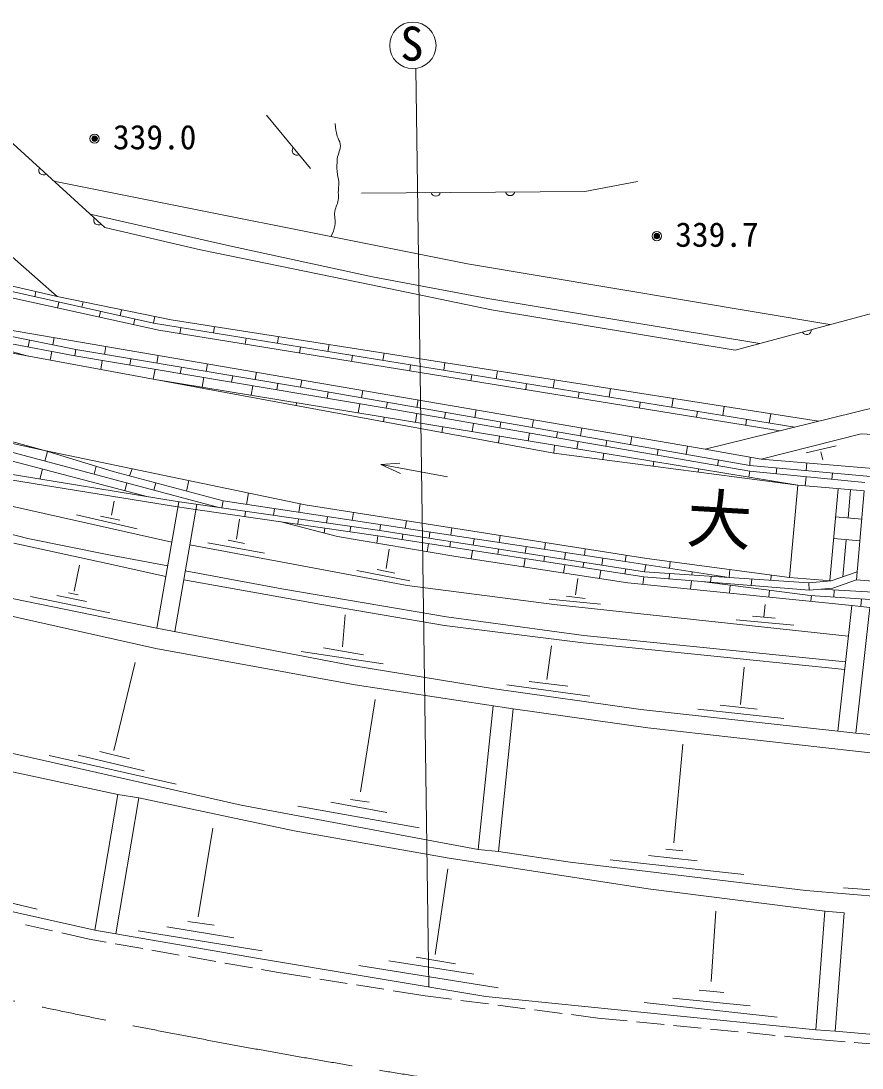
# Model space of a CAD drawing. Units: millimetres, scale not verified. Extents: x 40000 to 680000, y 20000 to 380000.
# Drawn here: x 230700 to 275998, y 263093 to 319496 of the extents above; entities that cross this region are included whole.
import ezdxf
from ezdxf.enums import TextEntityAlignment as Align

# ---------------------------------------------------------------- set-up
doc = ezdxf.new("R2010")
doc.units = ezdxf.units.MM
doc.header["$LTSCALE"] = 1000
doc.header["$PDMODE"] = 32
doc.header["$PDSIZE"] = 500
doc.linetypes.add('CHAIN', pattern=[18.5, 12, -1.5, 3.5, -1.5])
doc.layers.add('M-BGD', color=7, linetype='Continuous', lineweight=13)
doc.layers.add('M-BMK', color=2, linetype='CHAIN', lineweight=13)
doc.styles.add('ＭＳ ゴシック', font='')
doc.styles.get('ＭＳ ゴシック').set_extended_font_data('MS Gothic')

msp = doc.modelspace()

# ---------------------------------------------------------------- linework, layer by layer
at = {"layer": 'M-BGD'}
for p, q in [((223008, 319496), (235211, 308375)), ((252666, 267466), (251960, 316939)), ((243929, 314412), (246292, 311541)), ((232653, 304649), (223202, 312967)), ((254744, 306409), (232473, 310870)), ((234423, 309093), (241933, 307391)), ((240378, 307172), (235211, 308375)), ((269171, 301761), (293053, 308206)), ((249570, 305278), (240378, 307172)), ((241933, 307391), (249630, 305716)), ((231096, 301447), (212211, 306552)), ((274270, 303137), (254744, 306409)), ((237841, 303217), (225466, 305970)), ((226884, 305995), (232653, 304649)), ((249630, 305716), (255840, 304540)), ((226751, 305330), (238121, 302833)), ((249570, 305278), (256050, 303942)), ((231444, 304640), (231506, 304917)), ((238794, 303397), (232653, 304649)), ((232747, 304350), (232675, 304029)), ((233988, 304074), (234052, 304364)), ((255840, 304540), (270495, 302118)), ((234977, 303854), (234907, 303539)), ((236040, 303618), (236113, 303943)), ((237841, 303217), (237908, 303577)), ((256050, 303942), (269171, 301761)), ((236825, 303443), (236756, 303133)), ((237841, 303217), (272378, 297621)), ((273651, 297933), (238794, 303397)), ((239317, 302978), (239264, 302649)), ((241063, 302695), (241118, 303032)), ((233647, 301791), (229769, 302596)), ((267550, 296438), (229916, 302878)), ((232417, 302046), (232498, 302436)), ((238121, 302833), (271585, 297426)), ((242833, 302408), (242780, 302081)), ((244512, 302136), (244570, 302491)), ((229175, 301803), (259391, 296213)), ((229819, 302172), (233603, 301463)), ((231084, 301935), (231154, 302308)), ((233603, 301463), (233647, 301791)), ((245751, 299773), (233647, 301791)), ((235192, 301534), (235263, 301963)), ((245758, 301934), (245705, 301608)), ((247235, 301695), (247294, 302064)), ((232369, 301694), (232282, 301228)), ((233603, 301463), (250374, 298636)), ((235081, 301214), (234999, 300725)), ((236623, 301295), (236567, 300963)), ((238020, 301062), (238089, 301479)), ((248563, 301480), (248510, 301155)), ((250190, 301216), (250253, 301601)), ((237817, 300204), (237932, 300733)), ((239282, 300506), (239339, 300842)), ((240677, 300619), (240745, 301025)), ((251688, 300974), (251636, 300650)), ((253467, 300685), (253532, 301087)), ((256295, 300227), (256363, 300643)), ((231966, 296360), (218210, 300120)), ((259437, 296645), (237817, 300204)), ((240546, 300293), (240458, 299769)), ((242047, 300040), (242104, 300381)), ((243322, 300178), (243388, 300572)), ((245751, 299773), (245832, 300154)), ((254983, 300440), (254931, 300117)), ((259358, 299731), (259428, 300162)), ((214826, 299815), (237545, 293866)), ((243191, 299847), (243104, 299334)), ((244484, 299629), (244542, 299975)), ((259482, 297381), (245751, 299773)), ((247197, 299172), (247254, 299512)), ((249040, 299200), (249108, 299593)), ((257935, 299961), (257883, 299640)), ((260755, 299504), (260703, 299185)), ((262372, 299242), (262444, 299690)), ((250374, 298636), (250439, 298957)), ((252028, 298680), (252098, 299082)), ((264057, 298969), (264006, 298651)), ((265748, 298695), (265824, 299160)), ((245544, 298932), (245519, 298779)), ((248948, 298877), (248865, 298385)), ((250374, 298636), (260706, 296834)), ((253558, 298413), (253502, 298091)), ((255142, 298137), (255214, 298549)), ((267127, 298472), (267076, 298155)), ((267550, 296438), (276742, 298691)), ((268498, 298250), (268576, 298728)), ((250260, 298156), (250219, 297910)), ((252025, 298348), (251945, 297878)), ((255074, 297816), (254997, 297376)), ((256546, 297892), (256490, 297569)), ((258227, 297600), (258300, 298021)), ((269782, 298042), (269731, 297726)), ((270999, 297845), (271079, 298336)), ((253412, 297637), (253362, 297328)), ((258093, 297290), (258021, 296878)), ((269961, 295546), (259482, 297381)), ((259547, 297034), (259603, 297360)), ((260835, 297144), (260910, 297574)), ((275944, 297255), (270561, 295899)), ((275944, 297255), (287687, 296556)), ((229600, 296870), (231966, 296360)), ((256481, 297132), (256420, 296763)), ((260706, 296834), (260642, 296447)), ((260706, 296834), (269958, 295239)), ((262196, 296577), (262251, 296896)), ((263522, 296674), (263599, 297114)), ((229502, 296444), (241364, 293286)), ((246010, 293436), (231966, 296360)), ((235668, 295233), (231966, 296360)), ((231979, 295785), (232135, 296309)), ((259391, 296213), (259437, 296645)), ((272538, 294487), (259391, 296213)), ((259437, 296645), (272538, 294487)), ((262096, 296207), (262040, 295865)), ((264959, 296101), (265013, 296413)), ((266524, 296148), (266603, 296600)), ((270561, 295899), (267550, 296438)), ((272986, 296231), (274608, 296612)), ((273784, 296293), (273881, 295850)), ((239127, 293330), (224545, 295681)), ((224566, 295988), (239121, 293609)), ((250089, 295604), (251104, 295667)), ((253679, 294940), (250089, 295604)), ((250089, 295604), (251138, 295126)), ((264784, 295764), (264742, 295510)), ((268221, 295538), (268274, 295842)), ((269971, 296005), (269961, 295546)), ((282079, 294917), (270561, 295899)), ((273019, 295690), (272984, 295274)), ((231859, 295355), (231726, 294818)), ((234751, 295513), (234637, 295077)), ((235668, 295233), (241583, 293638)), ((236542, 294998), (236685, 295378)), ((267193, 295367), (267164, 295192)), ((269958, 295239), (269894, 294922)), ((269958, 295239), (276139, 294627)), ((279628, 294674), (269961, 295546)), ((271400, 295417), (271372, 295099)), ((274409, 295145), (274378, 294802)), ((236402, 294607), (236303, 294192)), ((237970, 294613), (237865, 294218)), ((239620, 294168), (239742, 294741)), ((272538, 294487), (272097, 289523)), ((272538, 294487), (276118, 294177)), ((272989, 294939), (272940, 294452)), ((238825, 291428), (226583, 294174)), ((242851, 293447), (242946, 294074)), ((274709, 294299), (274270, 289349)), ((275243, 292721), (275378, 294241)), ((276118, 294177), (275693, 289391)), ((235572, 292870), (235726, 293632)), ((238022, 286793), (239201, 293597)), ((238984, 286608), (240170, 293458)), ((239121, 293609), (250021, 292040)), ((240093, 293188), (239127, 293330)), ((241583, 293638), (241514, 293264)), ((241583, 293638), (263243, 290374)), ((245666, 293023), (245737, 293493)), ((264403, 290538), (246010, 293436)), ((225486, 293057), (231065, 291612)), ((233693, 292887), (236960, 292137)), ((234987, 292822), (236033, 292598)), ((250041, 291741), (240093, 293188)), ((242792, 293081), (242752, 292801)), ((244352, 293221), (244298, 292864)), ((247210, 292790), (247159, 292452)), ((248543, 292589), (248608, 293027)), ((274574, 292780), (275983, 292655)), ((242306, 291577), (242466, 292658)), ((247745, 291726), (244639, 292527)), ((245652, 292669), (245611, 292386)), ((247072, 292173), (247034, 291909)), ((248458, 292265), (248416, 291978)), ((250069, 292359), (250021, 292040)), ((251393, 292160), (251456, 292578)), ((253851, 291789), (253911, 292191)), ((231065, 291612), (235425, 290729)), ((254113, 290649), (247745, 291726)), ((249927, 291758), (249870, 291366)), ((264286, 289819), (250021, 292040)), ((250041, 291741), (264241, 289546)), ((251271, 291846), (251229, 291558)), ((252727, 291959), (252677, 291627)), ((256456, 291397), (256514, 291781)), ((274470, 291609), (275879, 291484)), ((235336, 290268), (230320, 291367)), ((239792, 291271), (251503, 289080)), ((240764, 291391), (243821, 290832)), ((241854, 291524), (242745, 291351)), ((252645, 291339), (252579, 290908)), ((253834, 291447), (253790, 291162)), ((255112, 291599), (255061, 291256)), ((256425, 291043), (256381, 290761)), ((257917, 291177), (257863, 290819)), ((258903, 291028), (258958, 291396)), ((261042, 290706), (261095, 291059)), ((274962, 289561), (275139, 291550)), ((235425, 290729), (238602, 290138)), ((250372, 290010), (250525, 291038)), ((263377, 289227), (254113, 290649)), ((255022, 290971), (254952, 290520)), ((257857, 290533), (257788, 290085)), ((258905, 290657), (258862, 290377)), ((260029, 290858), (259974, 290491)), ((261984, 290178), (262043, 290555)), ((263243, 290374), (263296, 290713)), ((272097, 289523), (264403, 290538)), ((233560, 288774), (233855, 290180)), ((235336, 290268), (238504, 289577)), ((249887, 289951), (250832, 289756)), ((259989, 290203), (259920, 289757)), ((261011, 290329), (260968, 290052)), ((263272, 289977), (263229, 289702)), ((268843, 289513), (263243, 290374)), ((264345, 290205), (264286, 289819)), ((265632, 290007), (265656, 290373)), ((268843, 289513), (268872, 289948)), ((239467, 289398), (246797, 288083)), ((244744, 288901), (239550, 289877)), ((248794, 289892), (251648, 289342)), ((260560, 288580), (260684, 289460)), ((261928, 289903), (261859, 289460)), ((264241, 289546), (264193, 289145)), ((273157, 288826), (264241, 289546)), ((273127, 289225), (264286, 289819)), ((265622, 289729), (265602, 289436)), ((266831, 289648), (266843, 289821)), ((267840, 289255), (267866, 289579)), ((270031, 289079), (270059, 289431)), ((271085, 289362), (271105, 289654)), ((274335, 289344), (272097, 289523)), ((275732, 289828), (274335, 289344)), ((275693, 289391), (274421, 288950)), ((275693, 289391), (282605, 288813)), ((222114, 289230), (237965, 285701)), ((253616, 287406), (244744, 288901)), ((251503, 289080), (259418, 288063)), ((275442, 288015), (263377, 289227)), ((266760, 288887), (266805, 289339)), ((273205, 288550), (267516, 289281)), ((268858, 288676), (268901, 289103)), ((270984, 288463), (271021, 288831)), ((274335, 289344), (273127, 289225)), ((273157, 288826), (273127, 289225)), ((274421, 288950), (273157, 288826)), ((282572, 288364), (273784, 288888)), ((274502, 288845), (274479, 288464)), ((238022, 286793), (230222, 288379)), ((231219, 288499), (235485, 287608)), ((232628, 288539), (234236, 288233)), ((233258, 288697), (233778, 288585)), ((259142, 288342), (261907, 288076)), ((260075, 288503), (261092, 288385)), ((282474, 287929), (273205, 288550)), ((273248, 288236), (273279, 288545)), ((275930, 287966), (275970, 288365)), ((246797, 288083), (253517, 286927)), ((259418, 288063), (275259, 286354)), ((270707, 287377), (270785, 288059)), ((274695, 281233), (275442, 288015)), ((276412, 287908), (275442, 288015)), ((275664, 281126), (276412, 287908)), ((248026, 285791), (248159, 287506)), ((261014, 286389), (253616, 287406)), ((269225, 287235), (272327, 286942)), ((270102, 287430), (271316, 287323)), ((238022, 286793), (248521, 284777)), ((253517, 286927), (260974, 285990)), ((275062, 284563), (260974, 285990)), ((261014, 286389), (275107, 284976)), ((237965, 285701), (248692, 283727)), ((245793, 285539), (250206, 284861)), ((247003, 285725), (249156, 285353)), ((259016, 284031), (259269, 285839)), ((235710, 280201), (236853, 284946)), ((256208, 283524), (248521, 284777)), ((269451, 282675), (269650, 284696)), ((248692, 283727), (257216, 282441)), ((256863, 283739), (261329, 283127)), ((258073, 283912), (260146, 283659)), ((264077, 282408), (256208, 283524)), ((248993, 277965), (249784, 282953)), ((256129, 282605), (255325, 274874)), ((268348, 282635), (270355, 282423)), ((257216, 282441), (256417, 274760)), ((257216, 282441), (264454, 281415)), ((274695, 281233), (264077, 282408)), ((267151, 282423), (271777, 281918)), ((264454, 281415), (277315, 279980)), ((275664, 281126), (274695, 281233)), ((286949, 280112), (275664, 281126)), ((242559, 277256), (227625, 280626)), ((265860, 275226), (266352, 280543)), ((235924, 277834), (225120, 280126)), ((232227, 279922), (239059, 278380)), ((233782, 279948), (237345, 279097)), ((234952, 280147), (236547, 279749)), ((234687, 270516), (235924, 277834)), ((235812, 270326), (237048, 277644)), ((237048, 277644), (235924, 277834)), ((237048, 277644), (245423, 275869)), ((248448, 277553), (249459, 277407)), ((242559, 277256), (255325, 274874)), ((245604, 277199), (252144, 276038)), ((247385, 277407), (250402, 276862)), ((240245, 271236), (241042, 276021)), ((245423, 275869), (253657, 274413)), ((255325, 274874), (256417, 274760)), ((256417, 274760), (260287, 274191)), ((265435, 274880), (266339, 274787)), ((253657, 274413), (264484, 272739)), ((260287, 274191), (272968, 272666)), ((262431, 274309), (269635, 273511)), ((264504, 274548), (267123, 274255)), ((253005, 269202), (253683, 273828)), ((225347, 273134), (231577, 271659)), ((264484, 272739), (273990, 271536)), ((272968, 272666), (280823, 271978)), ((275005, 272806), (281426, 272348)), ((226697, 272297), (234687, 270516)), ((267865, 267761), (268124, 271550)), ((273516, 265151), (273990, 271536)), ((273990, 271536), (275028, 271459)), ((274554, 265074), (275028, 271459)), ((232407, 270478), (230944, 270808)), ((239686, 270996), (241102, 270797)), ((234373, 270035), (232895, 270368)), ((234687, 270516), (235812, 270326)), ((243389, 269010), (235812, 270326)), ((237014, 270478), (243694, 269401)), ((238550, 270697), (242159, 270099)), ((235287, 269874), (234373, 270035)), ((237257, 269528), (235779, 269788)), ((239226, 269181), (237749, 269441)), ((241196, 268834), (239719, 269094)), ((251988, 269062), (254102, 268704)), ((243166, 268488), (241689, 268748)), ((255731, 266956), (243389, 269010)), ((248898, 268624), (256395, 267408)), ((250513, 268863), (255099, 268145)), ((244572, 268241), (243658, 268401)), ((246298, 267966), (244572, 268241)), ((248273, 267652), (246792, 267887)), ((250248, 267337), (248767, 267573)), ((252468, 266984), (250742, 267259)), ((253895, 266801), (252468, 266984)), ((273516, 265151), (255731, 266956)), ((265811, 266864), (269978, 266445)), ((267227, 267283), (268562, 267163)), ((255879, 266546), (254391, 266737)), ((257862, 266291), (256375, 266482)), ((259846, 266035), (258358, 266227)), ((264256, 266625), (271434, 265827)), ((261769, 265788), (260342, 265972)), ((263356, 265633), (261769, 265788)), ((265347, 265439), (263854, 265584)), ((267337, 265244), (265845, 265390)), ((269328, 265050), (267835, 265195)), ((273516, 265151), (274554, 265074)), ((271318, 264855), (269826, 265001)), ((273403, 264652), (271816, 264807)), ((275084, 264514), (273403, 264652)), ((274554, 265074), (282844, 264384)), ((277077, 264350), (275582, 264473))]:
    msp.add_line(p, q, dxfattribs=at)
msp.add_lwpolyline([(249043, 310225), (261066, 310314), (263908, 310853)], dxfattribs=at)
for centre, radius in [((251809, 318180), 1250), ((234665, 313156), 150), ((234665, 313156), 120), ((234665, 313156), 90), ((234665, 313156), 60), ((234665, 313156), 30), ((234665, 313156), 20), ((264947, 307907), 150), ((264947, 307907), 120), ((264947, 307907), 90), ((264947, 307907), 60), ((264947, 307907), 30), ((264947, 307907), 20)]:
    msp.add_circle(centre, radius, dxfattribs=at)
for centre, start, end in [((245561, 312517), 142.1319, 296.7711), ((231915, 311455), 150.3357, 304.9749), ((253043, 310311), 193.108, 347.7472), ((257043, 310341), 193.108, 347.7472), ((234872, 308760), 150.3357, 304.9749), ((273019, 302857), 207.7836, 2.4228)]:
    msp.add_arc(centre, 256, start, end, dxfattribs=at)
msp.add_open_spline([(247631, 313970), (247660, 313657), (247661, 313549), (247737, 313292), (247788, 313122), (247873, 313042), (247897, 312867), (247939, 312547), (247769, 312377), (247737, 312056), (247711, 311792), (247706, 311642), (247724, 311378), (247739, 311157), (247798, 311040), (247817, 310820), (247836, 310592), (247788, 310463), (247790, 310235), (247792, 310120), (247814, 310056), (247804, 309942), (247778, 309657), (247649, 309520), (247604, 309238), (247557, 308940), (247665, 308762), (247604, 308467), (247556, 308229), (247514, 308128), (247394, 307881)], degree=3, knots=[0, 0, 0, 0, 1, 1, 1, 2, 2, 2, 3, 3, 3, 4, 4, 4, 5, 5, 5, 6, 6, 6, 7, 7, 7, 8, 8, 8, 9, 9, 9, 10, 10, 10, 10], dxfattribs=at)
for p in [(234665, 313156), (264947, 307907)]:
    msp.add_point(p, dxfattribs=at)
at = {"layer": 'M-BMK'}
for centre, radius, start, end in [((313697, 652833), 395028, 248.0322, 262.72902), ((303947, 585212), 326718, 262.92421, 280.54424)]:
    msp.add_arc(centre, radius, start, end, dxfattribs=at)

# ---------------------------------------------------------------- texts
at = {"layer": 'M-BGD', "style": 'ＭＳ ゴシック'}
for s, height, p in [('S', 1833, (251130, 316807)), ('339.0', 1320, (235658, 312183)), ('339.7', 1320, (265940, 306934))]:
    msp.add_text(s, height=height, dxfattribs=at).set_placement(p, align=Align.BOTTOM_LEFT)
msp.add_text('大\u3000\u3000藤\u3000\u3000川', height=2566, rotation=356.609, dxfattribs=at).set_placement((266450, 290693), align=Align.BOTTOM_LEFT)

doc.saveas('drawing.dxf')
